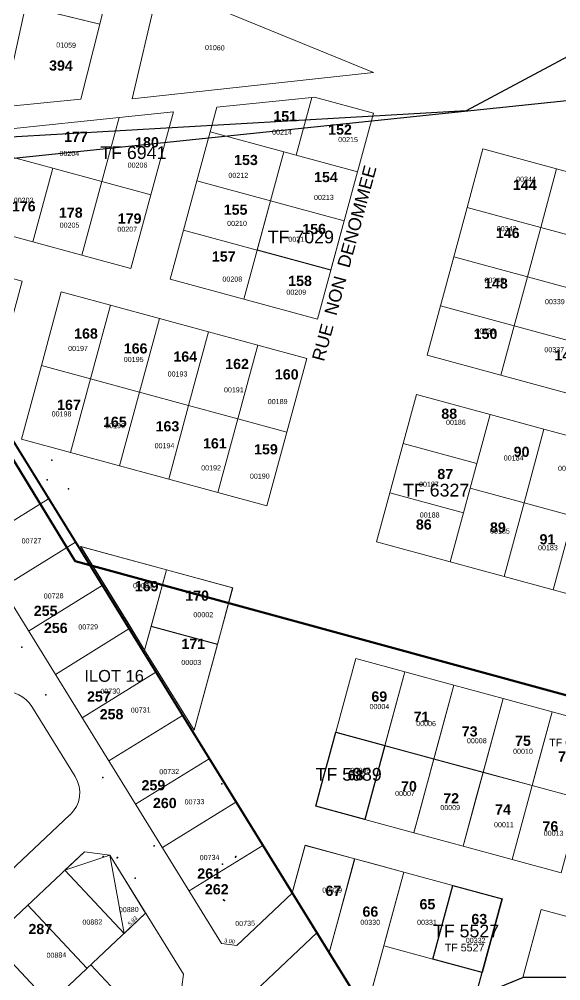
# Model space of a CAD drawing. Header units: metres. Extents: x 251686 to 255059, y 1627526 to 1631912.
# Drawn here: x 253965.9 to 254072.4, y 1630799.4 to 1630988.2 of the extents above; entities that cross this region are included whole.
import ezdxf
from ezdxf.enums import TextEntityAlignment as Align

# ---------------------------------------------------------------- set-up
doc = ezdxf.new("R2010")
doc.units = ezdxf.units.M
doc.header["$MEASUREMENT"] = 0
for name, color, linetype, lineweight in [('ASSIETTE IMMAT', 7, 'Continuous', 0), ('LimiteTF', 4, 'Continuous', 13), ('Nom_rues', 7, 'Continuous', 0), ('Numero_TF', 7, 'Continuous', 0), ('TopoAlt', 3, 'Continuous', 0), ('TopoMat', 4, 'Continuous', 0), ('Voirie', 252, 'Continuous', 0)]:
    doc.layers.add(name, color=color, linetype=linetype, lineweight=lineweight)
for name, color, linetype in [('limites_parcelles', 7, 'Continuous'), ('limites_sections', 7, 'Continuous'), ('limites_tf', 7, 'Continuous'), ('numero_lot', 7, 'Continuous'), ('numero_parcelle', 7, 'Continuous'), ('toponymie', 7, 'Continuous')]:
    doc.layers.add(name, color=color, linetype=linetype)
doc.styles.add('Arial4', font='arial.ttf', dxfattribs={"height": 0.773129})
doc.styles.add('Arial9', font='arial.ttf', dxfattribs={"height": 2.319387})
doc.styles.get("Standard").update_dxf_attribs({"font": 'txt.shx'})
doc.styles.add('Style-Arial', font='arial.ttf')
doc.styles.add('style1', font='')
doc.styles.get('style1').set_extended_font_data('Times New Roman', bold=True)

# ---------------------------------------------------------------- blocks, each defined once
blk = doc.blocks.new('TCPOINT_108')
at = {"color": 0}
blk.add_point((0, 0), dxfattribs=at)
at = {"layer": 'TopoAlt'}
blk.add_attdef('ALT', text='', height=0.00762, dxfattribs=at).set_placement((0.00254, -0.00254), align=Align.TOP_LEFT)
at = {"layer": 'TopoMat'}
blk.add_attdef('MAT', (0.00254, 0.00254), '', height=0.01524, dxfattribs=at)
blk = doc.blocks.new('*U83')
at = {"layer": 'LimiteTF', "color": 5, "linetype": 'Continuous', "lineweight": 30}
for p, q in [((-172.680006, 62.459996, 0.00005), (69.929994, 87.669996, 0.00005)), ((-68.200006, -106.530004, 0.00005), (-172.680006, 62.459996, 0.00005)), ((-172.680006, 62.459996, 0.00005), (-68.160006, -106.530004, 0.00005)), ((-57.900006, -91.540004, 0.00005), (-53.980006, -77.060004, 0.00005)), ((-53.980006, -77.060004, 0.00005), (-44.270006, -79.690004, 0.00005)), ((-44.270006, -79.690004, 0.00005), (-48.190006, -94.170004, 0.00005)), ((-48.190006, -94.170004, 0.00005), (-57.900006, -91.540004, 0.00005)), ((-40.170006, -95.130004, 0.00005), (-68.200006, -106.530004, 0.00005)), ((81.809994, -94.510004, 0.00005), (-40.170006, -95.130004, 0.00005))]:
    blk.add_line(p, q, dxfattribs=at)
at = {"layer": 'LimiteTF', "color": 5, "linetype": 'Continuous', "lineweight": 30, "style": 'Style-Arial'}
blk.add_text('TF 5527', height=2.5, dxfattribs=at).set_placement((-57.889677, -84.746563, 0.00005), align=Align.TOP_LEFT)

msp = doc.modelspace()

# ---------------------------------------------------------------- linework, layer by layer
at = {"layer": 'ASSIETTE IMMAT', "color": 2, "linetype": 'Continuous', "lineweight": 30, "elevation": 0.000046, "flags": 128}
msp.add_lwpolyline([(254089.056999, 1630989.119047), (254053.768104, 1630970.237518), (253929.007157, 1630963.077484), (253662.217025, 1630930.4745), (253668.924592, 1630987.703548), (253758.102687, 1631011.359836), (253787.058794, 1631102.338464), (253886.298691, 1631104.643742), (253995.611394, 1631247.197095), (254072.178378, 1631231.497107), (254102.713941, 1631309.866788)], dxfattribs=at)
at = {"layer": 'limites_parcelles', "color": 7, "lineweight": 0, "ltscale": 39.37}
for p, q in [((253984.618112, 1630998.676848), (253981.749066, 1630987.2599)), ((253988.156935, 1630972.643652), (253993.423563, 1630995.0325)), ((253993.423563, 1630995.0325), (254035.577767, 1630977.779784)), ((253962.841841, 1630971.023206), (253967.18481, 1630990.814361)), ((253967.18481, 1630990.814361), (253981.749066, 1630987.2599)), ((253981.749066, 1630987.2599), (253972.075511, 1630989.620759)), ((253981.749066, 1630987.2599), (253978.054637, 1630972.558729)), ((254035.577767, 1630977.779784), (253988.156935, 1630972.643652)), ((253978.054637, 1630972.558729), (253962.841841, 1630971.023206))]:
    msp.add_line(p, q, dxfattribs=at)
at = {"layer": 'limites_parcelles', "color": 7, "linetype": 'Continuous', "lineweight": 0}
for p, q in [((253957.245407, 1630885.098816), (253971.704906, 1630894.043028)), ((253952.90555, 1630892.115986), (254005.700662, 1630806.755702)), ((253962.506209, 1630876.593071), (253976.965708, 1630885.537283)), ((253967.767011, 1630868.087387), (253982.22651, 1630877.031598)), ((253973.027752, 1630859.581641), (253987.48725, 1630868.525853)), ((253978.288554, 1630851.075957), (253992.748052, 1630860.020169)), ((253976.905337, 1630839.527928), (253968.390863, 1630853.294354)), ((253983.549356, 1630842.570273), (253998.008854, 1630851.514484)), ((253988.810096, 1630834.064588), (254003.269595, 1630843.0088)), ((253994.070898, 1630825.558843), (254008.530397, 1630834.503055)), ((253956.93281, 1630814.19156), (253975.907907, 1630831.99544)), ((253999.3317, 1630817.053159), (254013.791199, 1630825.99737)), ((253978.771031, 1630824.739046), (253921.074839, 1630770.604301)), ((253978.771031, 1630824.738985), (253983.728331, 1630824.082537)), ((253983.728331, 1630824.082537), (253998.200954, 1630800.682795)), ((253974.891127, 1630821.098671), (253986.524553, 1630808.699836)), ((254019.578062, 1630816.641063), (254008.675494, 1630806.365215)), ((253967.597741, 1630814.255472), (253979.231168, 1630801.856637)), ((253927.680156, 1630753.487634), (253990.775534, 1630812.688518)), ((254024.410592, 1630808.827414), (253944.601305, 1630733.605511)), ((253960.304294, 1630807.412272), (253971.937721, 1630795.013437)), ((254005.700662, 1630806.755702), (254008.675494, 1630806.365215)), ((253979.981499, 1630802.560698), (253991.615231, 1630790.162168)), ((253997.544506, 1630795.725495), (253998.200954, 1630800.682795))]:
    msp.add_line(p, q, dxfattribs=at)
at = {"layer": 'limites_parcelles', "color": 7, "linetype": 'Continuous', "lineweight": 0, "ltscale": 10, "flags": 128}
for points in [[(254004.764905, 1630970.949595), (254003.458077, 1630966.133163), (254017.9348, 1630962.20576), (254020.347587, 1630961.551192), (254020.347592, 1630961.551208), (254023.423694, 1630972.88846), (254004.764905, 1630970.949595)], [(254023.423694, 1630972.88846), (254020.347592, 1630961.551208), (254020.347587, 1630961.551192), (254032.41055, 1630958.27862), (254032.411523, 1630958.278356), (254035.537321, 1630969.798765), (254023.948853, 1630972.94303), (254023.423694, 1630972.88846)], [(253964.248678, 1630966.739488), (253962.855823, 1630961.605995), (253972.506971, 1630958.987726), (253982.15812, 1630956.369457), (253985.573008, 1630968.955333), (253964.248678, 1630966.739488)], [(253985.573008, 1630968.955333), (253982.15812, 1630956.369457), (253991.808782, 1630953.75132), (253991.809268, 1630953.751188), (253996.235173, 1630970.063256), (253985.573008, 1630968.955333)], [(254017.9348, 1630962.20576), (254015.316207, 1630952.554699), (254029.792281, 1630948.627471), (254029.792929, 1630948.627295), (254032.411523, 1630958.278356), (254032.41055, 1630958.27862), (254020.347587, 1630961.551192), (254017.9348, 1630962.20576)], [(254082.908627, 1630943.386241), (254082.909275, 1630943.386065), (254086.042059, 1630954.93222), (254071.563241, 1630958.8519), (254068.432552, 1630947.313469), (254082.908627, 1630943.386241)], [(253987.881378, 1630939.274597), (253991.809268, 1630953.751188), (253991.808782, 1630953.75132), (253982.15812, 1630956.369457), (253978.230318, 1630941.893191), (253987.881378, 1630939.274597)], [(254027.174012, 1630938.976323), (254027.174336, 1630938.976235), (254029.792929, 1630948.627295), (254029.792281, 1630948.627471), (254015.316207, 1630952.554699), (254012.697613, 1630942.903639), (254027.174012, 1630938.976323)], [(253998.22089, 1630946.831042), (253995.602297, 1630937.179982), (254010.07902, 1630933.252578), (254010.079152, 1630933.253064), (254012.697613, 1630942.903639), (253998.22089, 1630946.831042)], [(254065.813959, 1630937.662408), (254080.290357, 1630933.735092), (254080.290682, 1630933.735004), (254082.909275, 1630943.386065), (254082.908627, 1630943.386241), (254068.432552, 1630947.313469), (254065.813959, 1630937.662408)], [(254024.555742, 1630929.325174), (254027.174336, 1630938.976235), (254027.174012, 1630938.976323), (254012.697613, 1630942.903639), (254010.079152, 1630933.253064), (254010.07902, 1630933.252578), (254024.555742, 1630929.325174)], [(254077.672088, 1630924.083944), (254080.290682, 1630933.735004), (254080.290357, 1630933.735092), (254065.813959, 1630937.662408), (254063.195365, 1630928.011348), (254077.672088, 1630924.083944)], [(254058.481897, 1630910.639439), (254055.863304, 1630900.988378), (254054.554007, 1630896.162848), (254065.15437, 1630893.287066), (254069.070652, 1630907.766806), (254058.481897, 1630910.639439)], [(254053.24471, 1630891.337318), (254054.554007, 1630896.162848), (254055.863304, 1630900.988378), (254041.386365, 1630904.915841), (254038.767555, 1630895.264839), (254053.24471, 1630891.337318)], [(254054.554007, 1630896.162848), (254053.24471, 1630891.337318), (254050.626117, 1630881.686257), (254061.238088, 1630878.807326), (254065.15437, 1630893.287066), (254054.554007, 1630896.162848)], [(253977.980993, 1630884.687322), (253990.5695, 1630864.326182), (253991.840783, 1630869.011606), (253991.840766, 1630869.011611), (253994.852165, 1630880.110326), (253977.980993, 1630884.687322)], [(254037.79114, 1630845.578549), (254033.863953, 1630831.104552), (254033.86325, 1630831.101958), (254043.514398, 1630828.483689), (254043.515014, 1630828.485959), (254047.442288, 1630842.96028), (254037.79114, 1630845.578549)], [(254043.515014, 1630828.485959), (254043.514398, 1630828.483689), (254053.165547, 1630825.86542), (254053.166074, 1630825.867366), (254057.093437, 1630840.342011), (254047.442288, 1630842.96028), (254043.515014, 1630828.485959)], [(254053.166074, 1630825.867366), (254053.165547, 1630825.86542), (254062.816695, 1630823.247151), (254062.817135, 1630823.248772), (254066.744585, 1630837.723742), (254057.093437, 1630840.342011), (254053.166074, 1630825.867366)], [(254062.817135, 1630823.248772), (254062.816695, 1630823.247151), (254072.467844, 1630820.628882), (254072.468195, 1630820.630179), (254076.395734, 1630835.105472), (254066.744585, 1630837.723742), (254062.817135, 1630823.248772)], [(254026.851731, 1630804.87635), (254034.054024, 1630793.227081), (254037.588068, 1630806.260088), (254041.510739, 1630820.726292), (254041.512546, 1630820.732946), (254031.86198, 1630823.353375), (254026.851731, 1630804.87635)], [(254041.512546, 1630820.732946), (254041.510739, 1630820.726292), (254037.588068, 1630806.260088), (254047.239216, 1630803.641819), (254051.163104, 1630818.112518), (254041.512546, 1630820.732946)], [(254047.239216, 1630803.641819), (254056.888613, 1630801.024025), (254056.890365, 1630801.02355), (254060.813669, 1630815.492089), (254051.163106, 1630818.112518), (254047.239216, 1630803.641819)], [(254037.588068, 1630806.260088), (254034.054024, 1630793.227081), (254036.884841, 1630788.648408), (254053.904505, 1630790.012159), (254056.890365, 1630801.02355), (254056.888613, 1630801.024025), (254047.239216, 1630803.641819), (254037.588068, 1630806.260088)]]:
    msp.add_lwpolyline(points, close=True, dxfattribs=at)
at = {"layer": 'limites_parcelles', "color": 7, "lineweight": 0, "flags": 128}
for points in [[(253990.57856, 1630864.365958), (253987.247251, 1630869.753318), (253978.007988, 1630884.694962), (253994.855479, 1630880.122537), (253991.842959, 1630869.024126), (253991.842959, 1630869.024126), (253991.842943, 1630869.02413), (253991.842959, 1630869.024126), (253990.57856, 1630864.365958)], [(254004.871648, 1630865.488127), (253991.842959, 1630869.024126), (253991.842959, 1630869.024126), (253994.855479, 1630880.122537), (253994.855479, 1630880.122537), (254007.884167, 1630876.586539), (254004.871648, 1630865.488127)], [(254000.299774, 1630848.644907), (253993.380273, 1630859.835057), (253990.57856, 1630864.365958), (253991.842959, 1630869.024126), (253991.842959, 1630869.024126), (254004.871648, 1630865.488127), (254000.299774, 1630848.644907)], [(254032.070297, 1630862.682308), (254041.721178, 1630860.063049), (254041.721178, 1630860.063049), (254037.791804, 1630845.586861), (254028.140924, 1630848.206119), (254028.140924, 1630848.206119), (254032.070297, 1630862.682308)], [(254044.535564, 1630832.257493), (254043.513927, 1630828.493684), (254043.513311, 1630828.491415), (254033.86243, 1630831.110673), (254037.791804, 1630845.586861), (254047.442684, 1630842.967603), (254044.535564, 1630832.257493)], [(254031.860959, 1630823.364475), (254022.115885, 1630826.009297), (254019.575762, 1630816.65124), (254026.848225, 1630804.885782), (254026.848225, 1630804.885782), (254026.85925, 1630804.926424), (254026.85925, 1630804.926424), (254028.484532, 1630810.917781), (254030.211562, 1630817.284221), (254030.210827, 1630817.28442), (254031.857659, 1630823.352313), (254031.860959, 1630823.364475)], [(254037.922874, 1630807.515034), (254037.584704, 1630806.268421), (254034.061191, 1630793.279518), (254026.85925, 1630804.926424), (254026.85925, 1630804.926424), (254028.484532, 1630810.917781), (254030.211562, 1630817.284221), (254031.85766, 1630823.352313), (254031.857659, 1630823.352313), (254031.860959, 1630823.364475), (254031.860959, 1630823.364475), (254035.798518, 1630822.295817), (254041.511839, 1630820.745217), (254037.922874, 1630807.515034)], [(254041.511839, 1630820.745217), (254051.162719, 1630818.125958), (254047.235584, 1630803.649163), (254047.235584, 1630803.649163), (254037.584704, 1630806.268421), (254037.922874, 1630807.515034), (254037.922874, 1630807.515034), (254041.511839, 1630820.745217)]]:
    msp.add_lwpolyline(points, close=True, dxfattribs=at)
msp.add_lwpolyline([(254041.721178, 1630860.063049), (254051.372057, 1630857.443791), (254047.442684, 1630842.967603), (254037.791804, 1630845.586861), (254041.721178, 1630860.063049)], dxfattribs=at)
at = {"layer": 'limites_parcelles', "lineweight": 0, "flags": 128}
for points in [[(254047.442684, 1630842.967603), (254051.372057, 1630857.443791), (254061.022937, 1630854.824533), (254057.094092, 1630840.350291), (254057.093564, 1630840.348345), (254047.442684, 1630842.967603)], [(254057.094092, 1630840.350291), (254061.022937, 1630854.824533), (254070.673818, 1630852.205276), (254067.543417, 1630840.672579), (254066.744445, 1630837.729087), (254057.093564, 1630840.348345), (254057.094092, 1630840.350291)], [(254076.832794, 1630836.721511), (254076.395324, 1630835.109829), (254066.744445, 1630837.729087), (254067.543417, 1630840.672579), (254070.673818, 1630852.205276), (254080.324697, 1630849.586018), (254076.832794, 1630836.721511)], [(254057.093564, 1630840.348345), (254055.818356, 1630835.650354), (254053.164719, 1630825.874102), (254053.164191, 1630825.872157), (254043.513311, 1630828.491415), (254043.513927, 1630828.493684), (254044.535564, 1630832.257493), (254047.442684, 1630842.967603), (254057.093564, 1630840.348345)], [(254055.818356, 1630835.650354), (254057.093564, 1630840.348345), (254066.744445, 1630837.729087), (254066.744445, 1630837.729087), (254062.815072, 1630823.252899), (254053.164191, 1630825.872157), (254053.164719, 1630825.874102), (254055.818356, 1630835.650354)], [(254062.815072, 1630823.252899), (254066.744445, 1630837.729087), (254066.744445, 1630837.729087), (254076.395324, 1630835.109829), (254072.465951, 1630820.633641), (254062.815072, 1630823.252899)], [(254034.061191, 1630793.279518), (254037.584704, 1630806.268421), (254047.235584, 1630803.649163), (254056.886465, 1630801.029905), (254056.886465, 1630801.029905), (254053.899476, 1630790.018821), (254036.917784, 1630788.659863), (254034.061191, 1630793.279518)]]:
    msp.add_lwpolyline(points, close=True, dxfattribs=at)
at = {"layer": 'limites_parcelles', "color": 7, "linetype": 'Continuous', "lineweight": 0, "extrusion": (0, 0, -1)}
msp.add_arc((-253963.287367, 1630850.137921), 6.000695, 83.031375, 148.263308, dxfattribs=at)
at = {"layer": 'limites_parcelles', "color": 7, "linetype": 'Continuous', "lineweight": 0}
msp.add_arc((253971.816857, 1630836.347384), 6.000695, 313.176091, 31.736667, dxfattribs=at)
at = {"layer": 'limites_parcelles', "color": 7, "linetype": 'Continuous', "lineweight": 0, "ltscale": 10}
for points in [[(254003.458077, 1630966.133163), (254000.839484, 1630956.482103), (254015.316207, 1630952.554699), (254017.9348, 1630962.20576)], [(253958.928197, 1630947.130377), (253968.579257, 1630944.511784), (253972.506971, 1630958.987726), (253962.855823, 1630961.605995)], [(254057.084422, 1630962.77158), (254053.95583, 1630951.240872), (254068.432552, 1630947.313469), (254071.563241, 1630958.8519)], [(253972.506971, 1630958.987726), (253968.579257, 1630944.511784), (253978.230318, 1630941.893191), (253982.15812, 1630956.369457)], [(254015.316207, 1630952.554699), (254000.839484, 1630956.482103), (253998.22089, 1630946.831042), (254012.697613, 1630942.903639)], [(254065.813959, 1630937.662408), (254068.432552, 1630947.313469), (254053.95583, 1630951.240872), (254051.337236, 1630941.589812)], [(254051.337236, 1630941.589812), (254048.718643, 1630931.938751), (254063.195365, 1630928.011348), (254065.813959, 1630937.662408)], [(253952.809364, 1630924.578872), (253960.010616, 1630912.931289), (253966.484207, 1630936.790287), (253956.833058, 1630939.408556)], [(253974.205565, 1630934.697293), (253970.277235, 1630920.219081), (253979.928384, 1630917.600812), (253983.856626, 1630932.0787)], [(253989.579532, 1630914.982543), (253993.507686, 1630929.460106), (253983.856626, 1630932.0787), (253979.928384, 1630917.600812)], [(254046.100049, 1630922.287691), (254060.576772, 1630918.360287), (254063.195365, 1630928.011348), (254048.718643, 1630931.938751)], [(253999.230681, 1630912.364274), (254003.158747, 1630926.841513), (253993.507686, 1630929.460106), (253989.579532, 1630914.982543)], [(254075.053495, 1630914.432883), (254077.672088, 1630924.083944), (254063.195365, 1630928.011348), (254060.576772, 1630918.360287)], [(254008.881829, 1630909.746004), (254012.809807, 1630924.222919), (254003.158747, 1630926.841513), (253999.230681, 1630912.364274)], [(254018.532978, 1630907.127735), (254022.460868, 1630921.604326), (254012.809807, 1630924.222919), (254008.881829, 1630909.746004)], [(253970.277235, 1630920.219081), (253966.349785, 1630905.744112), (253976.000845, 1630903.125518), (253979.928384, 1630917.600812)], [(253985.651906, 1630900.506925), (253989.579532, 1630914.982543), (253979.928384, 1630917.600812), (253976.000845, 1630903.125518)], [(253995.302966, 1630897.888331), (253999.230681, 1630912.364274), (253989.579532, 1630914.982543), (253985.651906, 1630900.506925)], [(254044.005175, 1630914.566843), (254041.386365, 1630904.915841), (254055.863304, 1630900.988378), (254058.481897, 1630910.639439)], [(254004.954027, 1630895.269738), (254008.881829, 1630909.746004), (253999.230681, 1630912.364274), (253995.302966, 1630897.888331)], [(254008.881829, 1630909.746004), (254004.954027, 1630895.269738), (254014.605087, 1630892.651144), (254018.532978, 1630907.127735)], [(254069.070652, 1630907.766806), (254065.15437, 1630893.287066), (254074.805521, 1630890.668796), (254078.721803, 1630905.148536)], [(254053.24471, 1630891.337318), (254038.767555, 1630895.264839), (254036.148746, 1630885.613837), (254050.626117, 1630881.686257)], [(254061.238088, 1630878.807326), (254070.889239, 1630876.189056), (254074.805521, 1630890.668796), (254065.15437, 1630893.287066)], [(254070.889239, 1630876.189056), (254080.540391, 1630873.570786), (254084.456673, 1630888.050526), (254074.805521, 1630890.668796)], [(254004.869833, 1630865.476943), (254007.881216, 1630876.575662), (253994.852165, 1630880.110326), (253991.840783, 1630869.011606)], [(253991.840783, 1630869.011606), (253990.5695, 1630864.326182), (254000.29119, 1630848.601944), (254004.869833, 1630865.476943)], [(254041.719734, 1630860.057734), (254037.79114, 1630845.578549), (254047.442288, 1630842.96028), (254051.370794, 1630857.43914)], [(254051.370794, 1630857.43914), (254047.442288, 1630842.96028), (254057.093437, 1630840.342011), (254061.021855, 1630854.820547)], [(254061.021855, 1630854.820547), (254057.093437, 1630840.342011), (254066.744585, 1630837.723742), (254070.672915, 1630852.201954)], [(254070.672915, 1630852.201954), (254066.744585, 1630837.723742), (254076.395734, 1630835.105472), (254080.323976, 1630849.58336)], [(254022.117226, 1630825.999379), (254019.578062, 1630816.641063), (254026.851731, 1630804.87635), (254031.86198, 1630823.353375)], [(254083.014841, 1630809.478408), (254068.534841, 1630813.398408), (254064.914841, 1630800.048408), (254080.474841, 1630800.128408)]]:
    msp.add_3dface(points, dxfattribs=at)
at = {"layer": 'limites_parcelles', "lineweight": 0}
for points in [[(254056.886465, 1630801.029905), (254047.235584, 1630803.649163), (254051.162719, 1630818.125958), (254060.8136, 1630815.506701)], [(254083.011807, 1630809.482086), (254080.4755, 1630800.13237), (254064.910841, 1630800.053941), (254068.532208, 1630813.40357)]]:
    msp.add_3dface(points, dxfattribs=at)
at = {"layer": 'limites_sections', "color": 112, "linetype": 'Continuous', "lineweight": 40, "flags": 128}
for points in [[(253674.590697, 1631377.408104), (253696.537777, 1631631.552986), (253757.0504, 1631605.0124), (254274.3391, 1631378.1314), (254391.230087, 1631349.844634), (254373.700701, 1631270.312536), (254242.098307, 1630809.467069), (253976.914647, 1630881.792805), (253928.216166, 1630961.492497), (253736.80282, 1630938.191521), (253609.69659, 1630931.397239), (253609.133378, 1630987.020807), (253623.83294, 1631051.575567), (253646.244957, 1631234.319701), (253674.590697, 1631377.408104)], [(254450.84006, 1630759.175246), (254395.3871, 1630569.1026), (254353.2541, 1630409.5098), (254348.492261, 1630392.388149), (254237.72828, 1630442.844843), (254040.038076, 1630496.898217), (253942.172035, 1630521.14592), (253859.148201, 1630539.484772), (253853.186893, 1630453.726815), (253808.243015, 1630442.914881), (253793.178897, 1630438.29059), (253774.754402, 1630423.155021), (253711.134092, 1630399.982213), (253678.015836, 1630518.052824), (253627.848348, 1630688.389303), (253621.624412, 1630712.828844), (253610.975151, 1630786.918169), (253609.69659, 1630931.397239), (253737.566314, 1630938.284849), (253928.216166, 1630961.492497), (253976.914647, 1630881.792805), (254242.098307, 1630809.467069), (254450.84006, 1630759.175246)]]:
    msp.add_lwpolyline(points, close=True, dxfattribs=at)
at = {"layer": 'limites_tf', "color": 5, "linetype": 'Continuous', "lineweight": 30}
for p, q in [((254033.539456, 1630794.067832), (253929.007157, 1630963.077484)), ((254036.939216, 1630788.651819), (253932.459216, 1630957.641819)), ((253932.459216, 1630957.641819), (254036.979216, 1630788.651819)), ((254047.239216, 1630803.641819), (254051.159216, 1630818.121819)), ((254051.159216, 1630818.121819), (254060.869216, 1630815.491819)), ((254060.869216, 1630815.491819), (254056.949216, 1630801.011819)), ((254056.949216, 1630801.011819), (254047.239216, 1630803.641819))]:
    msp.add_line(p, q, dxfattribs=at)
at = {"layer": 'limites_tf', "color": 5, "lineweight": 30, "flags": 128}
msp.add_lwpolyline([(254026.634664, 1630842.656913), (254028.140924, 1630848.206119), (254028.140924, 1630848.206119), (254037.791804, 1630845.586861), (254033.86243, 1630831.110673), (254030.967167, 1630831.89645), (254024.211551, 1630833.729931), (254025.757104, 1630839.423898), (254026.634664, 1630842.656913)], close=True, dxfattribs=at)
at = {"layer": 'limites_tf', "color": 5, "linetype": 'Continuous', "lineweight": 30, "flags": 128}
msp.add_lwpolyline([(254036.979216, 1630788.651819), (254064.910841, 1630800.053941), (254191.270861, 1630800.240995), (254225.082048, 1630797.627302)], dxfattribs=at)
at = {"layer": 'numero_tf', "color": 5, "linetype": 'Continuous', "lineweight": 13}
for p, q in [((254012.706495, 1630942.950753), (254015.326495, 1630952.600753)), ((254015.326495, 1630952.600753), (254029.826495, 1630948.670753)), ((254029.826495, 1630948.670753), (254027.186495, 1630939.020753)), ((254027.186495, 1630939.020753), (254012.706495, 1630942.950753))]:
    msp.add_line(p, q, dxfattribs=at)
at = {"layer": 'voirie', "color": 7, "linetype": 'Continuous', "lineweight": 80}
msp.add_open_spline([(253618.558244, 1630811.932652), (253615.639965, 1630812.823285), (253612.721686, 1630813.713918), (253609.803407, 1630814.60455), (253607.051619, 1630815.444371), (253604.28836, 1630818.63114), (253604.597998, 1630821.489492), (253608.879476, 1630861.012923), (253613.679035, 1630900.534004), (253618.076199, 1630940.073487), (253623.136282, 1630985.573973), (253628.268606, 1631030.976074), (253633.223772, 1631076.576022), (253634.317535, 1631086.641381), (253634.390859, 1631096.772138), (253634.417469, 1631106.867911), (253634.441295, 1631115.907208), (253633.982819, 1631124.943612), (253633.083457, 1631133.978144), (253632.018726, 1631144.673885), (253630.477717, 1631155.231028), (253628.292656, 1631165.75292), (253626.554852, 1631174.121101), (253624.462729, 1631182.356365), (253622.245744, 1631190.583704), (253615.784295, 1631214.56245), (253606.592977, 1631237.586064), (253600.20021, 1631261.731338), (253597.027588, 1631273.714228), (253595.436991, 1631285.931137), (253594.149848, 1631298.19839), (253593.061889, 1631308.567295), (253593.037429, 1631319.04618), (253593.55566, 1631329.437908), (253594.188212, 1631342.122032), (253596.8899, 1631354.525442), (253600.110726, 1631367.008141), (253602.257842, 1631375.329548), (253604.954448, 1631382.588503), (253611.011083, 1631389.976855), (253613.642329, 1631393.186654), (253616.792364, 1631396.786055), (253620.285227, 1631395.975768), (253624.378482, 1631395.0262), (253628.459689, 1631393.20247), (253632.606743, 1631392.010686), (253636.54384, 1631390.87924), (253640.468697, 1631389.654666), (253644.453802, 1631388.746699), (253649.761946, 1631387.537291), (253655.405416, 1631388.431876), (253660.812723, 1631389.297499), (253665.215455, 1631390.002306), (253669.489528, 1631390.982027), (253673.644372, 1631392.898265), (253678.238138, 1631395.016937), (253682.490995, 1631397.435796), (253686.073026, 1631400.813738), (253690.223101, 1631404.727358), (253694.323273, 1631408.653403), (253698.389043, 1631412.636025), (253711.293324, 1631425.2764), (253724.093398, 1631438.011808), (253737.033453, 1631450.616925), (253740.955361, 1631454.437318), (253745.028885, 1631458.085565), (253749.109963, 1631461.745752), (253753.835806, 1631465.984208), (253758.828345, 1631469.83763), (253764.00603, 1631473.567288), (253774.841242, 1631481.37225), (253786.412482, 1631487.56758), (253798.462042, 1631493.48), (253808.963888, 1631498.632994), (253819.557771, 1631502.666107), (253830.925024, 1631505.693489), (253838.266496, 1631507.648705), (253845.655041, 1631508.615547), (253853.090516, 1631508.931646), (253861.206892, 1631509.276692), (253869.398631, 1631508.891861), (253877.514405, 1631507.757047), (253885.439796, 1631506.648854), (253893.544762, 1631505.622911), (253900.743999, 1631502.228111), (253936.629224, 1631485.306432), (253972.51445, 1631468.384754), (254008.399675, 1631451.463076)], degree=3, knots=[0, 0, 0, 0, 0.0087382484, 0.0087382484, 0.0087382484, 0.0169779686, 0.0169779686, 0.0169779686, 0.1309114656, 0.1309114656, 0.1309114656, 0.2620216633, 0.2620216633, 0.2620216633, 0.2909618549, 0.2909618549, 0.2909618549, 0.3168735907, 0.3168735907, 0.3168735907, 0.3475497981, 0.3475497981, 0.3475497981, 0.3719469377, 0.3719469377, 0.3719469377, 0.4430528956, 0.4430528956, 0.4430528956, 0.4783415758, 0.4783415758, 0.4783415758, 0.5081693578, 0.5081693578, 0.5081693578, 0.5445770939, 0.5445770939, 0.5445770939, 0.5688477719, 0.5688477719, 0.5688477719, 0.5793919363, 0.5793919363, 0.5793919363, 0.5917485506, 0.5917485506, 0.5917485506, 0.6034795707, 0.6034795707, 0.6034795707, 0.6191052461, 0.6191052461, 0.6191052461, 0.6318279681, 0.6318279681, 0.6318279681, 0.6458947313, 0.6458947313, 0.6458947313, 0.6621922199, 0.6621922199, 0.6621922199, 0.7139185453, 0.7139185453, 0.7139185453, 0.7295959021, 0.7295959021, 0.7295959021, 0.7477501072, 0.7477501072, 0.7477501072, 0.7857409622, 0.7857409622, 0.7857409622, 0.8188520569, 0.8188520569, 0.8188520569, 0.840236657, 0.840236657, 0.840236657, 0.8635795445, 0.8635795445, 0.8635795445, 0.8863748433, 0.8863748433, 0.8863748433, 1, 1, 1, 1], dxfattribs=at)

# ---------------------------------------------------------------- block references
at = {"layer": 'limites_tf', "color": 5, "linetype": 'Continuous', "lineweight": 30}
msp.add_blockref('*U83', (254105.14311, 1630895.172521, -0.00005), dxfattribs=at)
at = {"layer": 'toponymie', "lineweight": 30, "xscale": 39.374638, "yscale": 39.374638, "zscale": 39.374638}
for p in [(253972.313603, 1630901.675638, 7.191833), (253971.447808, 1630897.805038, 7.784901), (253975.617985, 1630896.017982, 7.416859), (253966.466053, 1630864.914625, 6.802788), (253971.153596, 1630855.560542, 7.053817), (253982.394898, 1630839.359666, 7.002811), (254005.752963, 1630838.073285, 7.628883), (253992.425059, 1630825.888106, 7.638885), (253982.433902, 1630823.786863, 7.406858), (253985.197222, 1630823.547835, 7.299845), (253985.245228, 1630823.594841, 7.047816), (254008.417911, 1630823.680851, 7.878912), (254008.531924, 1630823.822867, 7.606881), (254005.90162, 1630822.321693, 7.905915), (253988.742633, 1630819.53037, 6.815789), (254006.089641, 1630815.307881, 7.442862), (254006.269662, 1630815.179866, 7.674889)]:
    msp.add_blockref('TCPOINT_108', p, dxfattribs=at)

# ---------------------------------------------------------------- texts
at = {"layer": 'limites_parcelles', "color": 7, "linetype": 'Continuous', "lineweight": 0, "style": 'Arial4'}
for s, rotation, p in [('5.83', 43.176681, (253988.629533, 1630810.715816)), ('3.00', 352.521904, (254007.192046, 1630806.589912))]:
    msp.add_text(s, height=0.773219, rotation=rotation, dxfattribs=at).set_placement(p, align=Align.BOTTOM_CENTER)
at = {"layer": 'Nom_rues', "color": 7, "linetype": 'Continuous', "lineweight": 0, "style": 'Style-Arial'}
msp.add_text('RUE  NON  DENOMMEE', height=2.5, rotation=74.810213, dxfattribs=at).set_placement((254023.408966, 1630921.558259), align=Align.TOP_LEFT)
msp.add_text('RUE  NON  DENOMMEE', height=2.5, rotation=74.810213, dxfattribs=at).set_placement((254023.408966, 1630921.558259), align=Align.TOP_LEFT)
at = {"layer": 'numero_lot', "color": 5, "linetype": 'ByBlock', "style": 'Arial9'}
msp.add_text('ILOT 16', height=2.319656, dxfattribs=at).set_placement((253978.729401, 1630857.42812), align=Align.BOTTOM_LEFT)
at = {"layer": 'numero_lot', "color": 7, "linetype": 'Continuous', "lineweight": 0, "insert": (253971.783207, 1630978.145792), "char_height": 2, "attachment_point": 7, "rotation": 359.00002359, "line_spacing_factor": 0.72, "style": 'style1'}
msp.add_mtext('\\fArial|b1|i0|c00|p39;394', dxfattribs=at)
at = {"layer": 'numero_lot', "color": 7, "linetype": 'Continuous', "lineweight": 0, "char_height": 2, "attachment_point": 7, "line_spacing_factor": 0.72, "style": 'style1'}
for s, insert in [('\\fArial|b1|i0|c00|p39;151', (254015.881764, 1630968.165472)), ('\\fArial|b1|i0|c00|p39;152', (254026.65486, 1630965.543403)), ('\\fArial|b1|i0|c00|p39;177', (253974.73244, 1630964.13301)), ('\\fArial|b1|i0|c00|p39;180', (253988.708348, 1630963.050887)), ('\\fArial|b1|i0|c00|p39;153', (254008.165897, 1630959.570914)), ('\\fArial|b1|i0|c00|p39;154', (254023.888795, 1630956.220493)), ('\\fArial|b1|i0|c00|p39;144', (254062.963147, 1630954.710889)), ('\\fArial|b1|i0|c00|p39;176', (253964.500078, 1630950.481607)), ('\\fArial|b1|i0|c00|p39;155', (254006.127744, 1630949.810993)), ('\\fArial|b1|i0|c00|p39;178', (253973.734161, 1630949.233003)), ('\\fArial|b1|i0|c00|p39;179', (253985.297561, 1630948.067639)), ('\\fArial|b1|i0|c00|p39;156', (254021.559476, 1630946.023561)), ('\\fArial|b1|i0|c00|p39;146', (254059.614753, 1630945.242309)), ('\\fArial|b1|i0|c00|p39;157', (254003.798426, 1630940.633754)), ('\\fArial|b1|i0|c00|p39;158', (254018.793411, 1630935.826628)), ('\\fArial|b1|i0|c00|p39;148', (254057.285435, 1630935.336717)), ('\\fArial|b1|i0|c00|p39;168', (253976.720103, 1630925.484025)), ('\\fArial|b1|i0|c00|p39;150', (254055.247281, 1630925.431126)), ('\\fArial|b1|i0|c00|p39;166', (253986.474122, 1630922.570616)), ('\\fArial|b1|i0|c00|p39;164', (253996.228142, 1630920.968241)), ('\\fArial|b1|i0|c00|p39;149', (254071.115761, 1630921.206682)), ('\\fArial|b1|i0|c00|p39;162', (254006.418909, 1630919.511536)), ('\\fArial|b1|i0|c00|p39;160', (254016.172928, 1630917.47215)), ('\\fArial|b1|i0|c00|p39;167', (253973.371708, 1630911.499661)), ('\\fArial|b1|i0|c00|p39;88', (254048.890069, 1630909.744415)), ('\\fArial|b1|i0|c00|p39;165', (253982.397816, 1630908.14924)), ('\\fArial|b1|i0|c00|p39;163', (253992.734165, 1630907.275217)), ('\\fArial|b1|i0|c00|p39;161', (254002.051437, 1630903.924796)), ('\\fArial|b1|i0|c00|p39;159', (254012.096622, 1630902.759433)), ('\\fArial|b1|i0|c00|p39;90', (254063.10873, 1630902.269522)), ('\\fArial|b1|i0|c00|p39;87', (254048.113744, 1630897.899408)), ('\\fArial|b1|i0|c00|p39;86', (254043.891855, 1630887.993816)), ('\\fArial|b1|i0|c00|p39;89', (254058.450094, 1630887.411135)), ('\\fArial|b1|i0|c00|p39;91', (254068.204113, 1630885.080407)), ('\\fArial|b1|i0|c00|p39;255', (253968.792581, 1630871.03467)), ('\\fArial|b1|i0|c00|p39;256', (253970.785854, 1630867.671061)), ('\\fArial|b1|i0|c00|p39;257', (253979.257233, 1630854.216561)), ('\\fArial|b1|i0|c00|p39;69', (254035.147927, 1630854.201899)), ('\\fArial|b1|i0|c00|p39;258', (253981.748793, 1630850.728364)), ('\\fArial|b1|i0|c00|p39;71', (254043.446123, 1630850.268797)), ('\\fArial|b1|i0|c00|p39;73', (254052.908978, 1630847.355387)), ('\\fArial|b1|i0|c00|p39;75', (254063.39091, 1630845.495207)), ('\\fArial|b1|i0|c00|p39;77', (254071.834688, 1630842.436127)), ('\\fArial|b1|i0|c00|p39;68', (254030.489291, 1630838.76083)), ('\\fArial|b1|i0|c00|p39;259', (253989.970997, 1630836.775516)), ('\\fArial|b1|i0|c00|p39;70', (254040.971223, 1630836.575773)), ('\\fArial|b1|i0|c00|p39;260', (253992.213383, 1630833.28732)), ('\\fArial|b1|i0|c00|p39;72', (254049.269418, 1630834.245045)), ('\\fArial|b1|i0|c00|p39;74', (254059.460185, 1630832.059988)), ('\\fArial|b1|i0|c00|p39;76', (254068.777458, 1630828.709568)), ('\\fArial|b1|i0|c00|p39;261', (254000.933936, 1630819.459059)), ('\\fArial|b1|i0|c00|p39;262', (254002.42886, 1630816.344562)), ('\\fArial|b1|i0|c00|p39;67', (254026.12182, 1630816.036237)), ('\\fArial|b1|i0|c00|p39;66', (254033.400939, 1630811.957464)), ('\\fArial|b1|i0|c00|p39;65', (254044.610782, 1630813.414169)), ('\\fArial|b1|i0|c00|p39;63', (254054.801549, 1630810.50076)), ('\\fArial|b1|i0|c00|p39;287', (253967.744303, 1630808.543122))]:
    msp.add_mtext(s, dxfattribs=dict(at, insert=insert))
at = {"layer": 'numero_lot', "color": 7, "linetype": 'Continuous', "lineweight": 13, "char_height": 2, "attachment_point": 7, "rotation": 359.99415583, "line_spacing_factor": 0.72, "style": 'style1'}
for s, insert in [('\\fArial|b1|i0|c00|p39;169', (253988.636243, 1630875.876442)), ('\\fArial|b1|i0|c00|p39;170', (253998.563067, 1630874.01443)), ('\\fArial|b1|i0|c00|p39;171', (253997.800395, 1630864.567358))]:
    msp.add_mtext(s, dxfattribs=dict(at, insert=insert))
at = {"layer": 'numero_parcelle', "color": 5, "lineweight": 0, "style": 'Style-Arial'}
for s, rotation, p in [('01059', 358.26587, (253973.216841, 1630983.726231, 0.00002)), ('01060', 358.26587, (254002.451237, 1630983.215943, 0.00002)), ('00214', 0.13636, (254015.638355, 1630966.580954, -256204.484375)), ('00215', 0.13636, (254028.621211, 1630965.107695, -256204.484375)), ('00204', 0.13636, (253973.841186, 1630962.379233, -256204.484375)), ('00206', 0.13636, (253987.235866, 1630960.086505, -256204.484375)), ('00212', 0.13636, (254007.051222, 1630958.082541, -256204.484375)), ('00344', 0.13636, (254063.602038, 1630957.33207, -256204.484375)), ('00213', 0.13636, (254023.866383, 1630953.74683, -256204.484375)), ('00203', 0.13636, (253964.845809, 1630953.196141, -256204.484375)), ('00205', 0.13636, (253973.874706, 1630948.294933, -256204.484375)), ('00210', 0.13636, (254006.800429, 1630948.646777, -256204.484375)), ('00207', 0.13636, (253985.216447, 1630947.501477, -256204.484375)), ('00342', 0.13636, (254059.799673, 1630947.614371, -256204.484375)), ('00211', 0.13636, (254018.830823, 1630945.530353, -256204.484375)), ('00208', 0.13636, (254005.870096, 1630937.70524, -256204.484375)), ('00340', 0.13636, (254057.364524, 1630937.489701, -256204.484375)), ('00209', 0.13636, (254018.445684, 1630935.137079, -256204.484375)), ('00339', 0.13636, (254069.260897, 1630933.279026, -256204.484375)), ('00338', 0.13636, (254055.612169, 1630927.503398, -256204.484375)), ('00197', 0.13636, (253975.546198, 1630924.087111, -256204.484375)), ('00337', 0.13636, (254069.146728, 1630923.843587, -256204.484375)), ('00195', 0.13636, (253986.481322, 1630921.925272, -256204.484375)), ('00193', 0.13636, (253995.095466, 1630919.0742, -256204.484375)), ('00191', 0.13636, (254006.169491, 1630915.9555, -256204.484375)), ('00189', 0.13636, (254014.782333, 1630913.651392, -256204.484375)), ('00198', 0.13636, (253972.297814, 1630911.225675, -256204.484375)), ('00196', 0.13636, (253982.823391, 1630908.926119, -256204.484375)), ('00186', 0.13636, (254049.810762, 1630909.580809, -256204.484375)), ('00194', 0.13636, (253992.53313, 1630904.983723, -256204.484375)), ('00184', 0.13636, (254061.167287, 1630902.575414, -256204.484375)), ('00192', 0.13636, (254001.697349, 1630900.629804, -256204.484375)), ('00190', 0.13636, (254011.264932, 1630899.011675, -256204.484375)), ('00182', 0.13636, (254071.828838, 1630900.549665, -256204.484375)), ('00187', 0.13636, (254044.513442, 1630897.418445, -256204.484375)), ('00188', 0.13636, (254044.662334, 1630891.38193, -256204.484375)), ('00185', 0.13636, (254058.468979, 1630888.21113, -256204.484375)), ('00727', 1.13223, (253966.383438, 1630886.279626)), ('00183', 0.13636, (254067.903842, 1630884.951787, -256204.484375)), ('00001', 359.99413, (253988.30241, 1630877.495201)), ('00728', 1.13223, (253970.743977, 1630875.462517)), ('00002', 359.99413, (254000.170171, 1630871.806377)), ('00729', 1.13223, (253977.531122, 1630869.376074)), ('00003', 359.99413, (253997.801182, 1630862.425165)), ('00730', 1.13223, (253981.872559, 1630856.740635)), ('00004', 359.99413, (254034.783421, 1630853.756161)), ('00731', 1.13223, (253987.845868, 1630853.04082)), ('00006', 359.99413, (254043.959184, 1630850.409991)), ('00008', 359.99413, (254053.924288, 1630847.051397)), ('00010', 359.99413, (254063.001513, 1630844.976671)), ('00732', 1.13223, (253993.451406, 1630840.951649)), ('00005', 359.99413, (254031.032761, 1630841.227364)), ('00007', 359.99413, (254039.81373, 1630836.683865)), ('00733', 1.13223, (253998.422586, 1630835.02417)), ('00009', 359.99413, (254048.693549, 1630833.917895)), ('00011', 359.99413, (254059.250659, 1630830.55924)), ('00013', 359.99413, (254069.0186, 1630828.879453)), ('00734', 1.13223, (254001.383629, 1630824.081876)), ('00329', 359.99413, (254025.487886, 1630817.710576)), ('00880', 1.13223, (253985.503275, 1630813.850767, 22.115561)), ('00882', 1.13223, (253978.34689, 1630811.407983, 22.115561)), ('00735', 1.13223, (254008.378377, 1630811.138789)), ('00330', 359.99413, (254032.985991, 1630811.38967)), ('00331', 359.99413, (254044.135453, 1630811.388528)), ('00332', 359.99413, (254053.705865, 1630807.832469)), ('00884', 1.13223, (253971.287695, 1630804.907454, 22.115561))]:
    msp.add_text(s, height=1, rotation=rotation, dxfattribs=at).set_placement(p, align=Align.TOP_LEFT)
at = {"layer": 'numero_tf', "color": 4, "linetype": 'Continuous', "lineweight": 0, "style": 'Style-Arial'}
for s, height, p in [('TF 6941', 2.5, (253981.858532, 1630963.291558, 0.000001)), ('TF 7029', 2.5, (254014.779986, 1630946.732279)), ('TF 7029', 2.5, (254014.779986, 1630946.732279)), ('TF 6327', 2.5, (254041.377698, 1630897.007157)), ('TF 6411', 1.5, (254070.086441, 1630846.950648)), ('TF 5989', 2.5, (254024.172352, 1630841.199881)), ('TF 5989', 2.5, (254024.172352, 1630841.199881)), ('TF 5527', 1.5, (254049.568234, 1630806.674992))]:
    msp.add_text(s, height=height, dxfattribs=at).set_placement(p, align=Align.TOP_LEFT)

# ---------------------------------------------------------------- meshes
at = {"layer": 'limites_parcelles', "color": 7, "linetype": 'Continuous', "lineweight": 0}
mesh = msp.add_polyface(dxfattribs=at)
corners = [(253986.524553, 1630808.699836), (253974.891127, 1630821.098671), (253983.728331, 1630824.082537), (253978.771031, 1630824.738985), (253990.775534, 1630812.688518)]
mesh.append_faces([[corners[k] for k in face] for face in [(0, 1, 2)]], dxfattribs={"vtx1": -1, "vtx2": -1, "color": 7})
mesh.append_faces([[corners[k] for k in face] for face in [(1, 3, 2), (2, 4, 0)]], dxfattribs={"vtx2": -1, "color": 7})
mesh = msp.add_polyface(dxfattribs=at)
corners = [(253974.891127, 1630821.098671), (253983.728331, 1630824.082598), (253986.524553, 1630808.699836), (253978.771031, 1630824.738985), (253990.775473, 1630812.688457)]
mesh.append_faces([[corners[k] for k in face] for face in [(2, 1, 4)]], dxfattribs={"vtx0": -1, "color": 7})
mesh.append_faces([[corners[k] for k in face] for face in [(0, 1, 2)]], dxfattribs={"vtx0": -1, "vtx1": -1, "color": 7})
mesh.append_faces([[corners[k] for k in face] for face in [(0, 3, 1)]], dxfattribs={"vtx2": -1, "color": 7})

doc.saveas('drawing.dxf')
